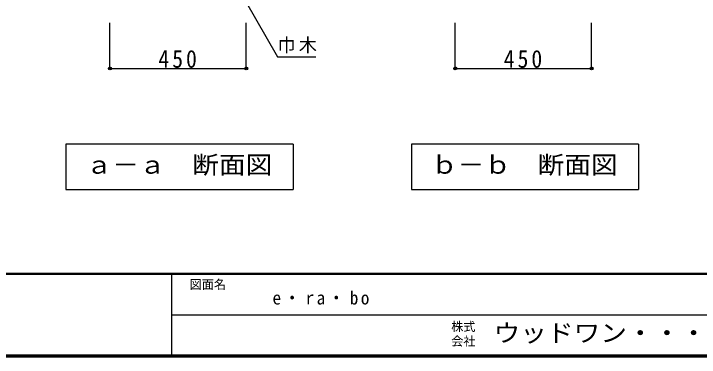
# Model space of a CAD drawing. Units: millimetres at full size, sheet at 1:20. Extents: x -3922 to 3878, y -2932 to 2722.
# Drawn here: x -543 to 1720, y -2864 to -1731 of the extents above; entities that cross this region are included whole.
import ezdxf
from ezdxf.enums import TextEntityAlignment as Align

# ---------------------------------------------------------------- set-up
doc = ezdxf.new("R2010")
doc.units = ezdxf.units.MM
doc.header["$LTSCALE"] = 20
doc.header["$PDMODE"] = 32
doc.header["$PDSIZE"] = 10
for name, color, linetype in [('0-A_文字', 7, 'Continuous'), ('0-B_寸法', 7, 'Continuous'), ('F-1_枠', 6, 'Continuous'), ('F-A_文字', 7, 'Continuous')]:
    doc.layers.add(name, color=color, linetype=linetype)
doc.styles.add('ＭＳ ゴシック', font='')
doc.styles.get('ＭＳ ゴシック').set_extended_font_data('MS Gothic')

msp = doc.modelspace()

# ---------------------------------------------------------------- linework, layer by layer
at = {"layer": '0-A_文字'}
for p, q in [((220.83, -1687.54), (327.91, -1873.01)), ((327.91, -1873.01), (453.93, -1873.01)), ((379.64, -2161.27), (379.64, -2311.27)), ((1519.64, -2161.27), (1519.64, -2311.27)), ((-370.36, -2311.27), (379.64, -2311.27)), ((769.64, -2311.27), (1519.64, -2311.27))]:
    msp.add_line(p, q, dxfattribs=at)
for points in [[(379.64, -2161.27), (-370.36, -2161.27), (-370.36, -2311.27)], [(1519.64, -2161.27), (769.64, -2161.27), (769.64, -2311.27)]]:
    msp.add_lwpolyline(points, dxfattribs=at)
at = {"layer": '0-B_寸法', "color": 4}
for p, q in [((-225.36, -1911.27), (-225.36, -1761.27)), ((224.64, -1911.27), (224.64, -1761.27)), ((914.64, -1911.27), (914.64, -1761.27)), ((1364.64, -1911.27), (1364.64, -1761.27)), ((-225.36, -1911.27), (224.64, -1911.27)), ((914.64, -1911.27), (1364.64, -1911.27))]:
    msp.add_line(p, q, dxfattribs=at)
at = {"layer": '0-B_寸法'}
for p in [(-225.36, -1911.27), (224.64, -1911.27), (914.64, -1911.27), (1364.64, -1911.27)]:
    msp.add_point(p, dxfattribs=at)
at = {"layer": 'F-1_枠'}
for p, q in [((3877.97, -2587.71), (-3922.03, -2587.71)), ((3877.97, -2591.04), (-3922.03, -2591.04)), ((-22.03, -2591.04), (-22.03, -2857.71)), ((-22.03, -2724.37), (3871.3, -2724.38)), ((3877.97, -2857.71), (-3922.03, -2857.71)), ((3877.97, -2861.04), (-3922.03, -2861.04)), ((3877.97, -2864.37), (-3922.03, -2864.37))]:
    msp.add_line(p, q, dxfattribs=at)

# ---------------------------------------------------------------- texts
at = {"layer": '0-A_文字', "style": 'ＭＳ ゴシック', "width": 1.1}
for s, p in [('ａ－ａ\u3000断面図', (-305.36, -2276.27)), ('ｂ－ｂ\u3000断面図', (834.64, -2276.27))]:
    msp.add_text(s, height=58.65, dxfattribs=at).set_placement(p, align=Align.BOTTOM_LEFT)
at = {"layer": '0-A_文字', "insert": (327.91, -1861.06), "char_height": 43.99, "attachment_point": 7, "style": 'ＭＳ ゴシック'}
msp.add_mtext('\\T1.17;巾木', dxfattribs=at)
at = {"layer": '0-B_寸法', "char_height": 58.65, "attachment_point": 7, "style": 'ＭＳ ゴシック'}
for insert in [(-65.36, -1910.06), (1074.64, -1910.06)]:
    msp.add_mtext('\\T1.27;\\W0.9;450', dxfattribs=dict(at, insert=insert))
at = {"layer": 'F-A_文字', "style": 'ＭＳ ゴシック'}
for s, p in [('図面名', (37.97, -2647.71)), ('株式', (901.3, -2787.04)), ('会社', (901.3, -2835.04))]:
    msp.add_text(s, height=29.33, dxfattribs=at).set_placement(p, align=Align.BOTTOM_LEFT)
at = {"layer": 'F-A_文字', "style": 'ＭＳ ゴシック', "width": 1.1}
msp.add_text('ウッドワン・・・', height=58.65, dxfattribs=at).set_placement((1041.3, -2831.04), align=Align.BOTTOM_LEFT)
at = {"layer": 'F-A_文字', "insert": (311.3, -2691.04), "char_height": 43.99, "attachment_point": 7, "style": 'ＭＳ ゴシック'}
msp.add_mtext('\\T1.28;\\W0.95;e・ra・bo', dxfattribs=at)

doc.saveas('drawing.dxf')
